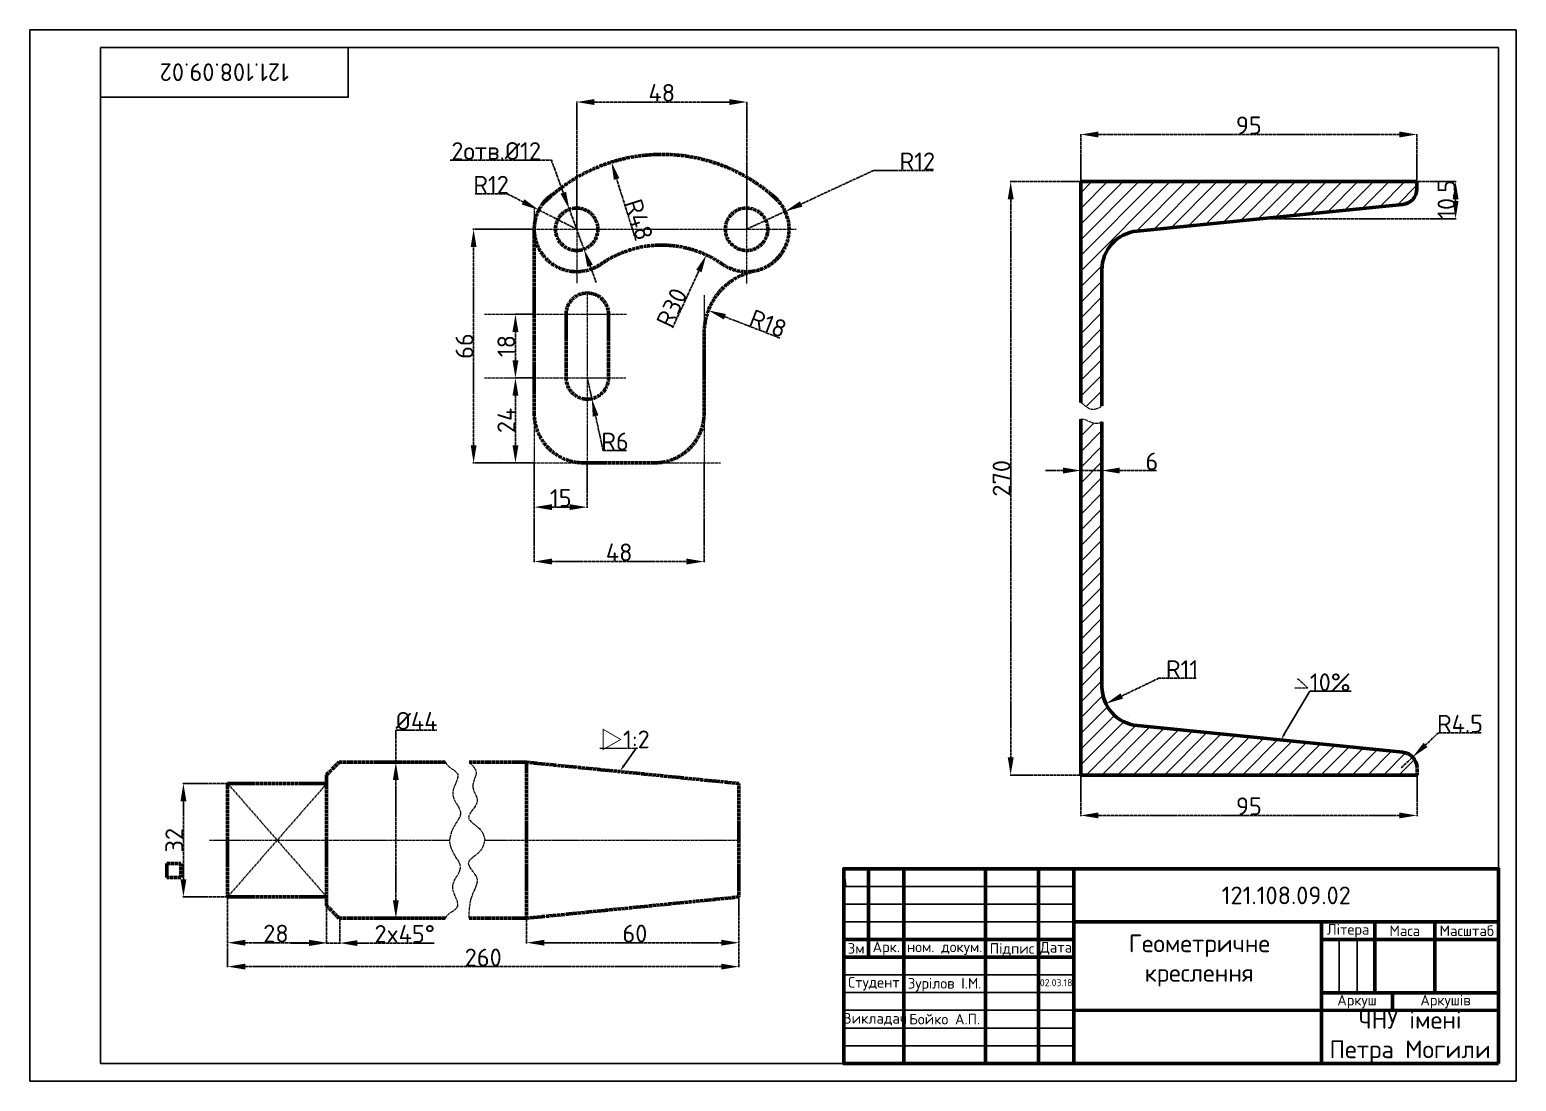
# Model space of a CAD drawing. Header units: inches. Extents: x 1 to 421, y 15 to 312.
import ezdxf
from ezdxf import colors
from ezdxf.entities.mleader import LeaderData, LeaderLine
from ezdxf.math import Vec2, Vec3

# ---------------------------------------------------------------- set-up
doc = ezdxf.new("R2010")
doc.units = ezdxf.units.IN
doc.header["$MEASUREMENT"] = 0
doc.linetypes.add('CENTER2', pattern=[1.125, 0.75, -0.125, 0.125, -0.125])
for name, color, linetype, lineweight in [('Контур', 7, 'Continuous', 50), ('Осі', 7, 'CENTER2', 15), ('Розмір', 7, 'Continuous', 15)]:
    doc.layers.add(name, color=color, linetype=linetype, lineweight=lineweight)
doc.styles.get("Standard").update_dxf_attribs({"font": 'isocpeur.ttf', "height": 5})
doc.dimstyles.get("Standard").update_dxf_attribs({"dimtxt": 5, "dimasz": 5, "dimexe": 0.18, "dimexo": 0.0625, "dimgap": 0.09, "dimtad": 1, "dimtoh": 1, "dimdec": 1, "dimzin": 0, "dimdsep": 46, "dimtxsty": 'Standard', "dimcen": 0.09, "dimadec": 0, "dimazin": 0, "dimtfac": 1, "dimtdec": 1, "dimtmove": 0, "dimatfit": 3, "dimfxl": 1, "dimtolj": 1, "dimtzin": 0, "dimarcsym": 0})

# ---------------------------------------------------------------- blocks, each defined once
blk = doc.blocks.new('*D1')
at = {"layer": 'Defpoints', "color": 0, "linetype": 'CENTER2', "transparency": 16777216}
for p in [(214.65, 261), (203.76, 255.97)]:
    blk.add_point(p, dxfattribs=at)
at = {"layer": 'Розмір', "color": 0, "linetype": 'CENTER2', "lineweight": -2, "transparency": 16777216}
for p, q in [((239.67, 272.57), (219.19, 263.1)), ((256.51, 272.57), (239.67, 272.57)), ((203.76, 255.97), (214.65, 261))]:
    blk.add_line(p, q, dxfattribs=at)
at = {"layer": 'Розмір', "color": 0, "linetype": 'CENTER2', "transparency": 16777216}
blk.add_solid([(218.84, 263.86), (219.54, 262.35), (214.65, 261)], dxfattribs=at)
at = {"layer": 'Розмір', "color": 0, "linetype": 'CENTER2', "transparency": 16777216, "insert": (252.01, 275.16), "char_height": 5, "attachment_point": 5}
blk.add_mtext('\\A1;R12', dxfattribs=at)
blk = doc.blocks.new('*D2')
at = {"layer": 'Defpoints', "color": 0, "linetype": 'CENTER2', "transparency": 16777216}
for p in [(192.39, 248.71), (179.76, 221.5)]:
    blk.add_point(p, dxfattribs=at)
at = {"layer": 'Розмір', "color": 0, "linetype": 'CENTER2', "lineweight": -2, "transparency": 16777216}
blk.add_line((182.84, 228.14), (190.28, 244.18), dxfattribs=at)
at = {"layer": 'Розмір', "color": 0, "linetype": 'CENTER2', "transparency": 16777216}
blk.add_solid([(189.53, 244.53), (191.04, 243.83), (192.39, 248.71)], dxfattribs=at)
at = {"layer": 'Розмір', "color": 0, "linetype": 'CENTER2', "transparency": 16777216, "insert": (182.63, 233.85), "char_height": 5, "attachment_point": 5, "rotation": 65.0965}
blk.add_mtext('\\A1;R30', dxfattribs=at)
blk = doc.blocks.new('*D3')
at = {"layer": 'Defpoints', "color": 0, "linetype": 'CENTER2', "transparency": 16777216}
for p in [(192.96, 233.06), (209.76, 226.58)]:
    blk.add_point(p, dxfattribs=at)
at = {"layer": 'Розмір', "color": 0, "linetype": 'CENTER2', "lineweight": -2, "transparency": 16777216}
blk.add_line((213.19, 225.25), (197.63, 231.26), dxfattribs=at)
at = {"layer": 'Розмір', "color": 0, "linetype": 'CENTER2', "transparency": 16777216}
blk.add_solid([(197.93, 232.03), (197.33, 230.48), (192.96, 233.06)], dxfattribs=at)
at = {"layer": 'Розмір', "color": 0, "linetype": 'CENTER2', "transparency": 16777216, "insert": (209.84, 229.32), "char_height": 5, "attachment_point": 5, "rotation": 338.8897}
blk.add_mtext('\\A1;R18', dxfattribs=at)
blk = doc.blocks.new('*D4')
at = {"layer": 'Defpoints', "color": 0, "linetype": 'CENTER2', "transparency": 16777216}
for p in [(158.76, 213.97), (160.04, 208.11)]:
    blk.add_point(p, dxfattribs=at)
at = {"layer": 'Розмір', "color": 0, "linetype": 'CENTER2', "lineweight": -2, "transparency": 16777216}
for p, q in [((158.76, 213.97), (160.04, 208.11)), ((163.24, 193.45), (161.1, 203.22)), ((169.83, 193.45), (163.24, 193.45))]:
    blk.add_line(p, q, dxfattribs=at)
at = {"layer": 'Розмір', "color": 0, "linetype": 'CENTER2', "transparency": 16777216}
blk.add_solid([(161.92, 203.4), (160.29, 203.04), (160.04, 208.11)], dxfattribs=at)
at = {"layer": 'Розмір', "color": 0, "linetype": 'CENTER2', "transparency": 16777216, "insert": (166.58, 196.04), "char_height": 5, "attachment_point": 5}
blk.add_mtext('\\A1;R6', dxfattribs=at)
blk = doc.blocks.new('*D5')
at = {"layer": 'Defpoints', "color": 0, "linetype": 'CENTER2', "transparency": 16777216}
for p in [(145.07, 261.42), (155.76, 255.97)]:
    blk.add_point(p, dxfattribs=at)
at = {"layer": 'Розмір', "color": 0, "linetype": 'CENTER2', "lineweight": -2, "transparency": 16777216}
for p, q in [((127.07, 265.97), (136.16, 265.97)), ((136.16, 265.97), (140.61, 263.7)), ((155.76, 255.97), (145.07, 261.42))]:
    blk.add_line(p, q, dxfattribs=at)
at = {"layer": 'Розмір', "color": 0, "linetype": 'CENTER2', "transparency": 16777216}
blk.add_solid([(140.99, 264.44), (140.23, 262.96), (145.07, 261.42)], dxfattribs=at)
at = {"layer": 'Розмір', "color": 0, "linetype": 'CENTER2', "transparency": 16777216, "insert": (131.57, 268.56), "char_height": 5, "attachment_point": 5}
blk.add_mtext('\\A1;R12', dxfattribs=at)
blk = doc.blocks.new('*D6')
at = {"layer": 'Defpoints', "color": 0, "linetype": 'CENTER2', "transparency": 16777216}
for p in [(153.69, 261.6), (157.82, 250.34)]:
    blk.add_point(p, dxfattribs=at)
at = {"layer": 'Розмір', "color": 0, "linetype": 'CENTER2', "lineweight": -2, "transparency": 16777216}
for p, q in [((120.02, 275.48), (148.61, 275.48)), ((148.61, 275.48), (151.97, 266.3)), ((157.82, 250.34), (153.69, 261.6)), ((159.54, 245.64), (161.26, 240.95))]:
    blk.add_line(p, q, dxfattribs=at)
at = {"layer": 'Розмір', "color": 0, "linetype": 'CENTER2', "transparency": 16777216}
for points in [[(152.75, 266.58), (151.19, 266.01), (153.69, 261.6)], [(160.32, 245.93), (158.76, 245.35), (157.82, 250.34)]]:
    blk.add_solid(points, dxfattribs=at)
at = {"layer": 'Розмір', "color": 0, "linetype": 'CENTER2', "transparency": 16777216, "insert": (133.02, 278.07), "char_height": 5, "attachment_point": 5}
blk.add_mtext('\\A1;2отв.%%C12', dxfattribs=at)
blk = doc.blocks.new('*D7')
at = {"layer": 'Defpoints', "color": 0, "linetype": 'CENTER2', "transparency": 16777216}
for p in [(165.56, 274.92), (179.87, 229.44)]:
    blk.add_point(p, dxfattribs=at)
at = {"layer": 'Розмір', "color": 0, "linetype": 'CENTER2', "lineweight": -2, "transparency": 16777216}
blk.add_line((172.51, 252.81), (167.06, 270.15), dxfattribs=at)
at = {"layer": 'Розмір', "color": 0, "linetype": 'CENTER2', "transparency": 16777216}
blk.add_solid([(167.85, 270.4), (166.26, 269.9), (165.56, 274.92)], dxfattribs=at)
at = {"layer": 'Розмір', "color": 0, "linetype": 'CENTER2', "transparency": 16777216, "insert": (173.38, 258.68), "char_height": 5, "attachment_point": 5, "rotation": 287.4722}
blk.add_mtext('\\A1;R48', dxfattribs=at)
blk = doc.blocks.new('*D8')
at = {"layer": 'Defpoints', "color": 0, "linetype": 'CENTER2', "transparency": 16777216}
for p in [(203.85, 291.9), (155.76, 255.88), (203.85, 255.97)]:
    blk.add_point(p, dxfattribs=at)
at = {"layer": 'Розмір', "color": 0, "linetype": 'CENTER2', "lineweight": -2, "transparency": 16777216}
for p, q in [((155.76, 255.94), (155.76, 292.08)), ((160.76, 291.9), (198.85, 291.9)), ((203.85, 256.03), (203.85, 292.08))]:
    blk.add_line(p, q, dxfattribs=at)
at = {"layer": 'Розмір', "color": 0, "linetype": 'CENTER2', "transparency": 16777216}
for points in [[(160.76, 292.73), (160.76, 291.06), (155.76, 291.9)], [(198.85, 292.73), (198.85, 291.06), (203.85, 291.9)]]:
    blk.add_solid(points, dxfattribs=at)
at = {"layer": 'Розмір', "color": 0, "linetype": 'CENTER2', "transparency": 16777216, "insert": (179.8, 294.49), "char_height": 5, "attachment_point": 5}
blk.add_mtext('\\A1;48', dxfattribs=at)
blk = doc.blocks.new('*D9')
at = {"layer": 'Defpoints', "color": 0, "linetype": 'CENTER2', "transparency": 16777216}
for p in [(143.76, 189.97), (191.76, 189.97), (191.76, 162.11)]:
    blk.add_point(p, dxfattribs=at)
at = {"layer": 'Розмір', "color": 0, "linetype": 'CENTER2', "lineweight": -2, "transparency": 16777216}
for p, q in [((143.76, 189.91), (143.76, 161.93)), ((191.76, 189.91), (191.76, 161.93)), ((148.76, 162.11), (186.76, 162.11))]:
    blk.add_line(p, q, dxfattribs=at)
at = {"layer": 'Розмір', "color": 0, "linetype": 'CENTER2', "transparency": 16777216}
for points in [[(148.76, 162.95), (148.76, 161.28), (143.76, 162.11)], [(186.76, 162.95), (186.76, 161.28), (191.76, 162.11)]]:
    blk.add_solid(points, dxfattribs=at)
at = {"layer": 'Розмір', "color": 0, "linetype": 'CENTER2', "transparency": 16777216, "insert": (167.76, 164.7), "char_height": 5, "attachment_point": 5}
blk.add_mtext('\\A1;48', dxfattribs=at)
blk = doc.blocks.new('*D10')
at = {"layer": 'Defpoints', "color": 0, "linetype": 'CENTER2', "transparency": 16777216}
for p in [(143.76, 189.97), (158.76, 189.97), (158.76, 177.48)]:
    blk.add_point(p, dxfattribs=at)
at = {"layer": 'Розмір', "color": 0, "linetype": 'CENTER2', "lineweight": -2, "transparency": 16777216}
for p, q in [((143.76, 189.91), (143.76, 177.3)), ((158.76, 189.91), (158.76, 177.3)), ((148.76, 177.48), (153.76, 177.48))]:
    blk.add_line(p, q, dxfattribs=at)
at = {"layer": 'Розмір', "color": 0, "linetype": 'CENTER2', "transparency": 16777216}
for points in [[(148.76, 178.31), (148.76, 176.65), (143.76, 177.48)], [(153.76, 178.31), (153.76, 176.65), (158.76, 177.48)]]:
    blk.add_solid(points, dxfattribs=at)
at = {"layer": 'Розмір', "color": 0, "linetype": 'CENTER2', "transparency": 16777216, "insert": (151.26, 180.07), "char_height": 5, "attachment_point": 5}
blk.add_mtext('\\A1;15', dxfattribs=at)
blk = doc.blocks.new('*D11')
at = {"layer": 'Defpoints', "color": 0, "linetype": 'CENTER2', "transparency": 16777216}
for p in [(138.46, 213.97), (143.76, 213.97), (143.76, 189.97)]:
    blk.add_point(p, dxfattribs=at)
at = {"layer": 'Розмір', "color": 0, "linetype": 'CENTER2', "lineweight": -2, "transparency": 16777216}
for p, q in [((143.69, 213.97), (138.28, 213.97)), ((138.46, 194.97), (138.46, 208.97)), ((143.69, 189.97), (138.28, 189.97))]:
    blk.add_line(p, q, dxfattribs=at)
at = {"layer": 'Розмір', "color": 0, "linetype": 'CENTER2', "transparency": 16777216}
for points in [[(137.62, 208.97), (139.29, 208.97), (138.46, 213.97)], [(137.62, 194.97), (139.29, 194.97), (138.46, 189.97)]]:
    blk.add_solid(points, dxfattribs=at)
at = {"layer": 'Розмір', "color": 0, "linetype": 'CENTER2', "transparency": 16777216, "insert": (135.87, 201.97), "char_height": 5, "attachment_point": 5, "rotation": 90}
blk.add_mtext('\\A1;24', dxfattribs=at)
blk = doc.blocks.new('*D12')
at = {"layer": 'Defpoints', "color": 0, "linetype": 'CENTER2', "transparency": 16777216}
for p in [(138.46, 231.97), (143.76, 231.97), (143.76, 213.97)]:
    blk.add_point(p, dxfattribs=at)
at = {"layer": 'Розмір', "color": 0, "linetype": 'CENTER2', "lineweight": -2, "transparency": 16777216}
for p, q in [((143.69, 231.97), (138.28, 231.97)), ((138.46, 218.97), (138.46, 226.97)), ((143.69, 213.97), (138.28, 213.97))]:
    blk.add_line(p, q, dxfattribs=at)
at = {"layer": 'Розмір', "color": 0, "linetype": 'CENTER2', "transparency": 16777216}
for points in [[(137.62, 226.97), (139.29, 226.97), (138.46, 231.97)], [(137.62, 218.97), (139.29, 218.97), (138.46, 213.97)]]:
    blk.add_solid(points, dxfattribs=at)
at = {"layer": 'Розмір', "color": 0, "linetype": 'CENTER2', "transparency": 16777216, "insert": (135.87, 222.97), "char_height": 5, "attachment_point": 5, "rotation": 90}
blk.add_mtext('\\A1;18', dxfattribs=at)
blk = doc.blocks.new('*D13')
at = {"layer": 'Defpoints', "color": 0, "linetype": 'CENTER2', "transparency": 16777216}
for p in [(126.64, 255.97), (143.76, 255.97), (143.76, 189.97)]:
    blk.add_point(p, dxfattribs=at)
at = {"layer": 'Розмір', "color": 0, "linetype": 'CENTER2', "lineweight": -2, "transparency": 16777216}
for p, q in [((143.69, 255.97), (126.46, 255.97)), ((126.64, 194.97), (126.64, 250.97)), ((143.69, 189.97), (126.46, 189.97))]:
    blk.add_line(p, q, dxfattribs=at)
at = {"layer": 'Розмір', "color": 0, "linetype": 'CENTER2', "transparency": 16777216}
for points in [[(125.81, 250.97), (127.47, 250.97), (126.64, 255.97)], [(125.81, 194.97), (127.47, 194.97), (126.64, 189.97)]]:
    blk.add_solid(points, dxfattribs=at)
at = {"layer": 'Розмір', "color": 0, "linetype": 'CENTER2', "transparency": 16777216, "insert": (124.05, 222.97), "char_height": 5, "attachment_point": 5, "rotation": 90}
blk.add_mtext('\\A1;66', dxfattribs=at)
blk = doc.blocks.new('*D14')
at = {"layer": 'Defpoints', "color": 0, "linetype": 'CENTER2', "transparency": 16777216}
for p in [(298.18, 101.82), (393.18, 101.82), (393.18, 90.4)]:
    blk.add_point(p, dxfattribs=at)
at = {"layer": 'Розмір', "color": 0, "linetype": 'CENTER2', "lineweight": -2, "transparency": 16777216}
for p, q in [((298.18, 101.76), (298.18, 90.22)), ((393.18, 101.76), (393.18, 90.22)), ((303.18, 90.4), (388.18, 90.4))]:
    blk.add_line(p, q, dxfattribs=at)
at = {"layer": 'Розмір', "color": 0, "linetype": 'CENTER2', "transparency": 16777216}
for points in [[(303.18, 91.23), (303.18, 89.57), (298.18, 90.4)], [(388.18, 91.23), (388.18, 89.57), (393.18, 90.4)]]:
    blk.add_solid(points, dxfattribs=at)
at = {"layer": 'Розмір', "color": 0, "linetype": 'CENTER2', "transparency": 16777216, "insert": (345.68, 92.99), "char_height": 5, "attachment_point": 5}
blk.add_mtext('\\A1;95', dxfattribs=at)
blk = doc.blocks.new('*D15')
at = {"layer": 'Defpoints', "color": 0, "linetype": 'CENTER2', "transparency": 16777216}
for p in [(393.16, 282.73), (298.16, 269.41), (393.16, 269.41)]:
    blk.add_point(p, dxfattribs=at)
at = {"layer": 'Розмір', "color": 0, "linetype": 'CENTER2', "lineweight": -2, "transparency": 16777216}
for p, q in [((298.16, 269.47), (298.16, 282.91)), ((303.16, 282.73), (388.16, 282.73)), ((393.16, 269.47), (393.16, 282.91))]:
    blk.add_line(p, q, dxfattribs=at)
at = {"layer": 'Розмір', "color": 0, "linetype": 'CENTER2', "transparency": 16777216}
for points in [[(303.16, 283.57), (303.16, 281.9), (298.16, 282.73)], [(388.16, 283.57), (388.16, 281.9), (393.16, 282.73)]]:
    blk.add_solid(points, dxfattribs=at)
at = {"layer": 'Розмір', "color": 0, "linetype": 'CENTER2', "transparency": 16777216, "insert": (345.66, 285.32), "char_height": 5, "attachment_point": 5}
blk.add_mtext('\\A1;95', dxfattribs=at)
blk = doc.blocks.new('*D16')
at = {"layer": 'Defpoints', "color": 0, "linetype": 'CENTER2', "transparency": 16777216}
for p in [(315.18, 126.73), (305.27, 121.96)]:
    blk.add_point(p, dxfattribs=at)
at = {"layer": 'Розмір', "color": 0, "linetype": 'CENTER2', "lineweight": -2, "transparency": 16777216}
for p, q in [((320.22, 129.15), (309.77, 124.13)), ((330.81, 129.15), (320.22, 129.15))]:
    blk.add_line(p, q, dxfattribs=at)
at = {"layer": 'Розмір', "color": 0, "linetype": 'CENTER2', "transparency": 16777216}
blk.add_solid([(309.41, 124.88), (310.13, 123.38), (305.27, 121.96)], dxfattribs=at)
at = {"layer": 'Розмір', "color": 0, "linetype": 'CENTER2', "transparency": 16777216, "insert": (326.81, 131.74), "char_height": 5, "width": 19.2469, "attachment_point": 5}
blk.add_mtext('\\A1;R11 ', dxfattribs=at)
blk = doc.blocks.new('*D17')
at = {"layer": 'Defpoints', "color": 0, "linetype": 'CENTER2', "transparency": 16777216}
for p in [(391.96, 106.89), (388.68, 103.8)]:
    blk.add_point(p, dxfattribs=at)
at = {"layer": 'Розмір', "color": 0, "linetype": 'CENTER2', "lineweight": -2, "transparency": 16777216}
for p, q in [((399.24, 113.74), (395.6, 110.31)), ((411.33, 113.74), (399.24, 113.74)), ((388.68, 103.8), (391.96, 106.89))]:
    blk.add_line(p, q, dxfattribs=at)
at = {"layer": 'Розмір', "color": 0, "linetype": 'CENTER2', "transparency": 16777216}
blk.add_solid([(395.03, 110.92), (396.17, 109.71), (391.96, 106.89)], dxfattribs=at)
at = {"layer": 'Розмір', "color": 0, "linetype": 'CENTER2', "transparency": 16777216, "insert": (405.33, 116.33), "char_height": 5, "attachment_point": 5}
blk.add_mtext('\\A1;R4.5', dxfattribs=at)
blk = doc.blocks.new('*D18')
at = {"layer": 'Defpoints', "color": 0, "linetype": 'CENTER2', "transparency": 16777216}
for p in [(348.66, 269.41), (404.08, 269.41), (348.66, 258.91)]:
    blk.add_point(p, dxfattribs=at)
at = {"layer": 'Розмір', "color": 0, "linetype": 'CENTER2', "lineweight": -2, "transparency": 16777216}
for p, q in [((348.73, 269.41), (404.26, 269.41)), ((404.08, 263.91), (404.08, 264.41)), ((348.73, 258.91), (404.26, 258.91))]:
    blk.add_line(p, q, dxfattribs=at)
at = {"layer": 'Розмір', "color": 0, "linetype": 'CENTER2', "transparency": 16777216}
for points in [[(403.25, 264.41), (404.92, 264.41), (404.08, 269.41)], [(403.25, 263.91), (404.92, 263.91), (404.08, 258.91)]]:
    blk.add_solid(points, dxfattribs=at)
at = {"layer": 'Розмір', "color": 0, "linetype": 'CENTER2', "transparency": 16777216, "insert": (401.49, 264.41), "char_height": 5, "attachment_point": 5, "rotation": 90}
blk.add_mtext('\\A1;10.5', dxfattribs=at)
blk = doc.blocks.new('*D19')
at = {"layer": 'Defpoints', "color": 0, "linetype": 'CENTER2', "transparency": 16777216}
for p in [(298.16, 269.41), (278.38, 101.82), (298.18, 101.82)]:
    blk.add_point(p, dxfattribs=at)
at = {"layer": 'Розмір', "color": 0, "linetype": 'CENTER2', "lineweight": -2, "transparency": 16777216}
for p, q in [((298.1, 269.41), (278.2, 269.41)), ((278.38, 264.41), (278.38, 106.82)), ((298.12, 101.82), (278.2, 101.82))]:
    blk.add_line(p, q, dxfattribs=at)
at = {"layer": 'Розмір', "color": 0, "linetype": 'CENTER2', "transparency": 16777216}
for points in [[(277.55, 264.41), (279.22, 264.41), (278.38, 269.41)], [(277.55, 106.82), (279.22, 106.82), (278.38, 101.82)]]:
    blk.add_solid(points, dxfattribs=at)
at = {"layer": 'Розмір', "color": 0, "linetype": 'CENTER2', "transparency": 16777216, "insert": (275.79, 185.62), "char_height": 5, "attachment_point": 5, "rotation": 90}
blk.add_mtext('\\A1;270', dxfattribs=at)
blk = doc.blocks.new('*D20')
at = {"layer": 'Defpoints', "color": 0, "linetype": 'CENTER2', "transparency": 16777216}
for p in [(298.18, 201.13), (304.18, 201.13), (304.18, 187.82)]:
    blk.add_point(p, dxfattribs=at)
at = {"layer": 'Розмір', "color": 0, "linetype": 'CENTER2', "lineweight": -2, "transparency": 16777216}
for p, q in [((298.18, 201.07), (298.18, 187.64)), ((304.18, 201.07), (304.18, 187.64)), ((293.18, 187.82), (288.18, 187.82)), ((298.18, 187.82), (304.18, 187.82)), ((309.18, 187.82), (319.61, 187.82))]:
    blk.add_line(p, q, dxfattribs=at)
at = {"layer": 'Розмір', "color": 0, "linetype": 'CENTER2', "transparency": 16777216}
for points in [[(293.18, 188.65), (293.18, 186.98), (298.18, 187.82)], [(309.18, 188.65), (309.18, 186.98), (304.18, 187.82)]]:
    blk.add_solid(points, dxfattribs=at)
at = {"layer": 'Розмір', "color": 0, "linetype": 'CENTER2', "transparency": 16777216, "insert": (318.27, 190.41), "char_height": 5, "width": 16.9465, "attachment_point": 5}
blk.add_mtext('\\A1;6', dxfattribs=at)
blk = doc.blocks.new('*D21')
at = {"layer": 'Defpoints', "color": 0, "linetype": 'CENTER2', "transparency": 16777216}
for p in [(44.65, 99.4), (57.12, 99.4), (57.12, 67.4)]:
    blk.add_point(p, dxfattribs=at)
at = {"layer": 'Осі', "color": 0, "linetype": 'CENTER2', "lineweight": -2, "transparency": 16777216}
for p, q in [((57.06, 99.4), (44.47, 99.4)), ((44.65, 72.4), (44.65, 94.4)), ((57.06, 67.4), (44.47, 67.4))]:
    blk.add_line(p, q, dxfattribs=at)
at = {"layer": 'Осі', "color": 0, "linetype": 'CENTER2', "transparency": 16777216}
for points in [[(43.82, 94.4), (45.49, 94.4), (44.65, 99.4)], [(43.82, 72.4), (45.49, 72.4), (44.65, 67.4)]]:
    blk.add_solid(points, dxfattribs=at)
at = {"layer": 'Осі', "color": 0, "linetype": 'CENTER2', "transparency": 16777216, "insert": (42.06, 83.4), "char_height": 5, "attachment_point": 5, "rotation": 90}
blk.add_mtext('\\A1;32', dxfattribs=at)
blk = doc.blocks.new('*D22')
at = {"layer": 'Defpoints', "color": 0, "linetype": 'CENTER2', "transparency": 16777216}
for p in [(57.12, 67.4), (85.12, 67.4), (85.12, 54.45)]:
    blk.add_point(p, dxfattribs=at)
at = {"layer": 'Осі', "color": 0, "linetype": 'CENTER2', "lineweight": -2, "transparency": 16777216}
for p, q in [((57.12, 67.33), (57.12, 54.27)), ((85.12, 67.33), (85.12, 54.27)), ((62.12, 54.45), (80.12, 54.45))]:
    blk.add_line(p, q, dxfattribs=at)
at = {"layer": 'Осі', "color": 0, "linetype": 'CENTER2', "transparency": 16777216}
for points in [[(62.12, 55.28), (62.12, 53.62), (57.12, 54.45)], [(80.12, 55.28), (80.12, 53.62), (85.12, 54.45)]]:
    blk.add_solid(points, dxfattribs=at)
at = {"layer": 'Осі', "color": 0, "linetype": 'CENTER2', "transparency": 16777216, "insert": (70.79, 57.04), "char_height": 5, "attachment_point": 5}
blk.add_mtext('\\A1;28', dxfattribs=at)
blk = doc.blocks.new('*D23')
at = {"layer": 'Defpoints', "color": 0, "linetype": 'CENTER2', "transparency": 16777216}
for p in [(201.59, 67.37), (141.59, 61.37), (201.59, 54.45)]:
    blk.add_point(p, dxfattribs=at)
at = {"layer": 'Осі', "color": 0, "linetype": 'CENTER2', "lineweight": -2, "transparency": 16777216}
for p, q in [((201.59, 67.31), (201.59, 54.27)), ((141.59, 61.31), (141.59, 54.27)), ((146.59, 54.45), (196.59, 54.45))]:
    blk.add_line(p, q, dxfattribs=at)
at = {"layer": 'Осі', "color": 0, "linetype": 'CENTER2', "transparency": 16777216}
for points in [[(146.59, 55.28), (146.59, 53.62), (141.59, 54.45)], [(196.59, 55.28), (196.59, 53.62), (201.59, 54.45)]]:
    blk.add_solid(points, dxfattribs=at)
at = {"layer": 'Осі', "color": 0, "linetype": 'CENTER2', "transparency": 16777216, "insert": (172.2, 57.04), "char_height": 5, "attachment_point": 5}
blk.add_mtext('\\A1;60', dxfattribs=at)
blk = doc.blocks.new('*D24')
at = {"layer": 'Defpoints', "color": 0, "linetype": 'CENTER2', "transparency": 16777216}
for p in [(118.73, 105.4), (104.67, 61.4), (118.73, 61.4)]:
    blk.add_point(p, dxfattribs=at)
at = {"layer": 'Осі', "color": 0, "linetype": 'CENTER2', "lineweight": -2, "transparency": 16777216}
for p, q in [((104.67, 105.4), (104.67, 114.52)), ((104.67, 114.52), (116.26, 114.52)), ((118.67, 105.4), (104.49, 105.4)), ((104.67, 66.4), (104.67, 100.4)), ((118.67, 61.4), (104.49, 61.4))]:
    blk.add_line(p, q, dxfattribs=at)
at = {"layer": 'Осі', "color": 0, "linetype": 'CENTER2', "transparency": 16777216}
for points in [[(103.83, 100.4), (105.5, 100.4), (104.67, 105.4)], [(103.83, 66.4), (105.5, 66.4), (104.67, 61.4)]]:
    blk.add_solid(points, dxfattribs=at)
at = {"layer": 'Осі', "color": 0, "linetype": 'CENTER2', "transparency": 16777216, "insert": (110.51, 117.11), "char_height": 5, "attachment_point": 5}
blk.add_mtext('\\A1;%%C44', dxfattribs=at)
blk = doc.blocks.new('*D25')
at = {"layer": 'Defpoints', "color": 0, "linetype": 'CENTER2', "transparency": 16777216}
for p in [(57.12, 67.4), (201.59, 67.37), (201.59, 47.7)]:
    blk.add_point(p, dxfattribs=at)
at = {"layer": 'Осі', "color": 0, "linetype": 'CENTER2', "lineweight": -2, "transparency": 16777216}
for p, q in [((57.12, 67.33), (57.12, 47.52)), ((201.59, 67.31), (201.59, 47.52)), ((62.12, 47.7), (196.59, 47.7))]:
    blk.add_line(p, q, dxfattribs=at)
at = {"layer": 'Осі', "color": 0, "linetype": 'CENTER2', "transparency": 16777216}
for points in [[(62.12, 48.53), (62.12, 46.87), (57.12, 47.7)], [(196.59, 48.53), (196.59, 46.87), (201.59, 47.7)]]:
    blk.add_solid(points, dxfattribs=at)
at = {"layer": 'Осі', "color": 0, "linetype": 'CENTER2', "transparency": 16777216, "insert": (129.36, 50.29), "char_height": 5, "attachment_point": 5}
blk.add_mtext('\\A1;260', dxfattribs=at)
blk = doc.blocks.new('*D26')
at = {"layer": 'Defpoints', "color": 0, "linetype": 'CENTER2', "transparency": 16777216}
for p in [(85.12, 67.4), (88.83, 61.4), (88.83, 54.35)]:
    blk.add_point(p, dxfattribs=at)
at = {"layer": 'Осі', "color": 0, "linetype": 'CENTER2', "lineweight": -2, "transparency": 16777216}
for p, q in [((85.12, 67.33), (85.12, 54.17)), ((88.83, 61.33), (88.83, 54.17)), ((80.12, 54.35), (75.12, 54.35)), ((85.12, 54.35), (88.83, 54.35)), ((93.83, 54.35), (115.51, 54.35))]:
    blk.add_line(p, q, dxfattribs=at)
at = {"layer": 'Осі', "color": 0, "linetype": 'CENTER2', "transparency": 16777216}
for points in [[(80.12, 55.18), (80.12, 53.52), (85.12, 54.35)], [(93.83, 55.18), (93.83, 53.52), (88.83, 54.35)]]:
    blk.add_solid(points, dxfattribs=at)
at = {"layer": 'Осі', "color": 0, "linetype": 'CENTER2', "transparency": 16777216, "insert": (107.17, 56.94), "char_height": 5, "attachment_point": 5}
blk.add_mtext('\\A1;2x45%%D', dxfattribs=at)

msp = doc.modelspace()

# ---------------------------------------------------------------- hatches: boundary and pattern name
at = {"layer": 'Розмір', "linetype": 'CENTER2'}
h = msp.add_hatch(dxfattribs=at)
h.set_pattern_fill('ANSI31', color=256, scale=25)
h.set_pattern_definition([(45, (672.5855, -9.0127), (-2.209709, 2.209709), [])])
edge = h.paths.add_edge_path()
edge.add_line((298.16, 269.41), (298.18, 207.06))
edge.add_spline(control_points=[(298.18, 207.06), (298.99, 206.48), (301, 204.51), (303.03, 205.3), (304.18, 206.08)], knot_values=[5.507039, 5.507039, 5.507039, 5.507039, 8.362014, 12.121358, 12.121358, 12.121358, 12.121358], degree=3, periodic=0)
edge.add_line((304.18, 206.08), (304.16, 244.49))
edge.add_arc((315.16, 244.5), 11, 95.7106, 180.0451, ccw=False)
edge.add_line((314.07, 255.45), (389.11, 262.95))
edge.add_arc((388.66, 267.43), 4.5, 275.7106, 360)
edge.add_line((393.16, 267.43), (393.16, 269.41))
edge.add_line((393.16, 269.41), (298.16, 269.41))
h = msp.add_hatch(dxfattribs=at)
h.set_pattern_fill('ANSI31', color=256, scale=25)
h.set_pattern_definition([(45, (685.759, -2.6775), (-2.209709, 2.209709), [])])
h.paths.add_polyline_path([(299.23, 244.77), (299.29, 244.79), (299.27, 244.78), (299.25, 244.77), (299.22, 244.76), (299.2, 244.75), (299.17, 244.74)])
h.paths.add_polyline_path([(299.37, 244.83), (299.43, 244.86), (299.41, 244.85), (299.39, 244.84), (299.36, 244.83), (299.34, 244.82), (299.32, 244.81)])
h.paths.add_polyline_path([(299.09, 244.71), (299.15, 244.73), (299.13, 244.72), (299.1, 244.71), (299.08, 244.7), (299.06, 244.69), (299.03, 244.68)])
h.paths.add_polyline_path([(299.51, 244.9), (299.58, 244.94), (299.55, 244.93), (299.53, 244.91), (299.5, 244.9), (299.48, 244.89), (299.46, 244.88)])
h.paths.add_polyline_path([(298.95, 244.65), (299.01, 244.68), (298.99, 244.67), (298.96, 244.66), (298.94, 244.65), (298.91, 244.64), (298.89, 244.64)])
h.paths.add_polyline_path([(299.66, 244.98), (299.72, 245.02), (299.69, 245), (299.67, 244.99), (299.65, 244.98), (299.62, 244.96), (299.6, 244.95)])
h.paths.add_polyline_path([(298.81, 244.61), (298.87, 244.63), (298.84, 244.62), (298.82, 244.61), (298.8, 244.61), (298.77, 244.6), (298.75, 244.6)])
h.paths.add_polyline_path([(299.8, 245.06), (299.86, 245.1), (299.83, 245.09), (299.81, 245.07), (299.79, 245.06), (299.76, 245.05), (299.74, 245.03)])
h.paths.add_polyline_path([(298.67, 244.58), (298.73, 244.59), (298.7, 244.58), (298.68, 244.58), (298.65, 244.57), (298.63, 244.57), (298.61, 244.57)])
h.paths.add_polyline_path([(299.94, 245.15), (300, 245.19), (299.98, 245.17), (299.95, 245.16), (299.93, 245.15), (299.9, 245.13), (299.88, 245.12)])
h.paths.add_polyline_path([(298.52, 244.55), (298.58, 244.56), (298.56, 244.56), (298.54, 244.55), (298.51, 244.55), (298.49, 244.55), (298.47, 244.55)])
h.paths.add_polyline_path([(300.07, 245.24), (300.14, 245.28), (300.12, 245.26), (300.09, 245.25), (300.07, 245.23), (300.05, 245.22), (300.02, 245.2)])
h.paths.add_polyline_path([(298.38, 244.54), (298.44, 244.54), (298.42, 244.54), (298.39, 244.54), (298.37, 244.54), (298.35, 244.54), (298.32, 244.54)])
h.paths.add_polyline_path([(300.22, 245.33), (300.33, 245.4), (300.3, 245.38), (300.28, 245.37), (300.26, 245.35), (300.23, 245.34), (300.21, 245.32), (300.19, 245.31), (300.16, 245.29)])
h.paths.add_polyline_path([(298.18, 244.54), (298.3, 244.54), (298.28, 244.54), (298.25, 244.54), (298.23, 244.54), (298.2, 244.54), (298.18, 244.54)])
h.paths.add_polyline_path([(300.35, 245.41), (300.42, 245.46), (300.4, 245.44), (300.37, 245.43)])
edge = h.paths.add_edge_path()
edge.add_line((304.18, 201.13), (298.18, 201.13))
edge.add_line((298.18, 201.13), (298.18, 101.82))
edge.add_line((298.18, 101.82), (393.18, 101.82))
edge.add_line((393.18, 101.82), (393.18, 103.8))
edge.add_arc((388.68, 103.8), 4.5, 0, 84.2894)
edge.add_line((389.13, 108.28), (314.09, 115.78))
edge.add_arc((315.18, 126.73), 11, 180, 264.2894, ccw=False)
edge.add_line((304.18, 126.73), (304.18, 201.13))

# ---------------------------------------------------------------- linework, layer by layer
for p, q in [((421.23, 312.32), (1.23, 312.32)), ((1.23, 312.32), (1.23, 312.32)), ((1.23, 312.32), (1.23, 15.32)), ((421.23, 15.32), (421.23, 312.32)), ((416.23, 307.32), (21.23, 307.32)), ((21.23, 307.32), (21.23, 20.32)), ((416.23, 20.32), (416.23, 307.32)), ((231.23, 75.32), (231.23, 75.32)), ((231.23, 75.32), (231.23, 75.32)), ((231.23, 75.32), (238.23, 75.32)), ((231.23, 75.32), (231.23, 70.32)), ((231.23, 75.32), (231.23, 75.32)), ((231.23, 75.32), (231.23, 70.32)), ((231.23, 75.32), (231.82, 70.36)), ((271.23, 75.32), (286.23, 75.32)), ((286.23, 75.32), (286.23, 75.32)), ((286.23, 75.32), (296.23, 75.32)), ((296.23, 75.32), (296.23, 75.32)), ((416.23, 75.32), (416.23, 20.32)), ((416.23, 75.32), (416.23, 60.32)), ((416.23, 60.32), (416.23, 75.32)), ((416.23, 75.32), (416.23, 60.32)), ((231.23, 70.32), (296.23, 70.35)), ((231.23, 70.32), (231.23, 70.32)), ((231.23, 70.32), (231.23, 70.32)), ((231.82, 70.36), (231.82, 70.36)), ((231.82, 70.36), (286.23, 70.36)), ((231.23, 65.36), (296.23, 65.36)), ((231.23, 60.36), (296.23, 60.36)), ((416.23, 60.32), (398.23, 60.32)), ((416.23, 60.32), (416.23, 60.32)), ((371.23, 55.32), (371.23, 40.32)), ((371.23, 55.32), (371.23, 49.21)), ((376.23, 55.32), (376.23, 40.32)), ((231.82, 50.36), (286.23, 50.36)), ((231.23, 45.36), (296.23, 45.36)), ((231.23, 40.36), (296.23, 40.36)), ((366.23, 40.32), (386.23, 40.32)), ((386.23, 40.32), (386.23, 40.32)), ((231.23, 35.36), (296.23, 35.36)), ((231.82, 35.36), (296.23, 35.36)), ((370.78, 35.32), (372.16, 35.32)), ((231.23, 30.36), (296.23, 30.36)), ((231.23, 25.36), (296.23, 25.36)), ((1.23, 15.32), (1.23, 20.32)), ((21.23, 20.32), (416.23, 20.32)), ((1.23, 15.32), (421.23, 15.32)), ((1.23, 15.32), (421.23, 15.32))]:
    msp.add_line(p, q)
at = {"lineweight": 50}
for p, q in [((238.23, 75.32), (238.23, 50.36)), ((248.23, 75.32), (248.23, 20.32)), ((271.23, 75.32), (271.23, 20.32)), ((286.23, 75.32), (286.23, 20.32)), ((296.23, 75.32), (296.23, 20.32)), ((416.23, 60.32), (296.23, 60.36)), ((366.23, 60.32), (366.23, 20.32)), ((381.23, 60.32), (381.23, 40.32)), ((398.23, 60.32), (398.23, 40.32)), ((231.23, 55.36), (296.23, 55.36)), ((416.23, 55.32), (366.23, 55.32)), ((231.23, 50.36), (296.23, 50.36)), ((416.23, 40.32), (366.23, 40.32)), ((386.23, 40.32), (386.23, 35.32)), ((416.23, 35.32), (296.23, 35.36))]:
    msp.add_line(p, q, dxfattribs=at)
for points in [[(21.23, 307.32), (21.23, 307.32), (21.23, 307.32), (21.23, 307.32)], [(21.23, 307.32), (21.23, 307.32), (21.23, 307.32), (21.23, 307.32)], [(21.23, 307.32), (21.23, 307.32), (21.23, 307.32), (21.23, 307.32)], [(21.23, 307.32), (21.23, 307.32), (21.23, 307.32), (21.23, 307.32)], [(21.23, 307.32), (91.23, 307.32), (91.23, 293.32), (21.23, 293.32)]]:
    msp.add_lwpolyline(points, close=True)
msp.add_lwpolyline([(416.23, 20.32), (231.23, 20.32), (231.23, 75.32), (416.23, 75.32)], close=True, dxfattribs=at)
at = {"layer": 'Контур', "linetype": 'Continuous'}
for p, q in [((298.16, 269.41), (298.16, 207.07)), ((298.16, 269.41), (393.16, 269.41)), ((393.16, 269.41), (393.16, 267.43)), ((389.11, 262.95), (314.07, 255.45)), ((304.16, 244.5), (304.18, 206.08)), ((298.18, 101.82), (298.18, 201.13)), ((304.18, 126.73), (304.18, 201.13)), ((389.13, 108.28), (314.09, 115.78)), ((298.18, 101.82), (393.18, 101.82))]:
    msp.add_line(p, q, dxfattribs=at)
at = {"layer": 'Контур', "linetype": 'CENTER2'}
for p, q in [((298.16, 269.41), (298.18, 207.06)), ((393.16, 269.41), (348.66, 269.41)), ((143.76, 203.97), (143.76, 255.97)), ((152.76, 231.97), (152.76, 213.97)), ((164.76, 231.97), (164.76, 213.97)), ((191.76, 226.58), (191.76, 203.97)), ((298.16, 202.36), (298.16, 201.11)), ((298.18, 202.37), (298.18, 201.13)), ((304.18, 201.6), (304.18, 201.13)), ((298.18, 101.82), (298.18, 201.13)), ((177.76, 189.97), (157.76, 189.97)), ((85.12, 101.9), (88.62, 105.4)), ((88.62, 105.4), (118.73, 105.4)), ((125.36, 105.42), (141.59, 105.42)), ((141.59, 83.42), (141.59, 105.42)), ((201.59, 99.42), (141.59, 105.42)), ((85.12, 83.4), (85.12, 101.9)), ((393.18, 101.82), (348.68, 101.82)), ((393.18, 101.82), (393.18, 103.8)), ((57.12, 83.4), (57.12, 99.4)), ((57.12, 99.4), (85.12, 99.4)), ((201.59, 83.42), (201.59, 99.42)), ((57.12, 83.4), (57.12, 67.4)), ((85.12, 83.4), (85.12, 64.9)), ((141.59, 83.37), (141.59, 61.37)), ((201.59, 83.37), (201.59, 67.37)), ((39.94, 76.87), (43.94, 76.87)), ((39.94, 72.87), (39.94, 76.87)), ((43.94, 76.87), (43.94, 72.87)), ((43.94, 72.87), (39.94, 72.87)), ((57.12, 67.4), (85.12, 67.4)), ((201.59, 67.37), (141.59, 61.37)), ((85.12, 64.9), (88.62, 61.4)), ((88.62, 61.4), (118.73, 61.4)), ((125.36, 61.37), (141.59, 61.37))]:
    msp.add_line(p, q, dxfattribs=at)
for centre in [(155.76, 255.97), (203.76, 255.97)]:
    msp.add_circle(centre, 6, dxfattribs=at)
for centre, radius, start, end in [((179.87, 229.44), 47.68, 47.1694, 135.0606), ((155.76, 255.97), 12, 121.1462, 304.8499), ((203.76, 255.97), 12, 235.1501, 51.2903), ((179.76, 221.5), 30, 55.1501, 124.8499), ((209.76, 226.58), 18, 101.537, 180), ((158.76, 231.97), 6, 0, 180), ((158.76, 213.97), 6, 180, 0), ((157.76, 203.97), 14, 180, 270), ((177.76, 203.97), 14, 270, 0)]:
    msp.add_arc(centre, radius, start, end, dxfattribs=at)
at = {"layer": 'Контур', "linetype": 'Continuous'}
for centre, radius, start, end in [((388.66, 267.43), 4.5, 275.7106, 0), ((315.16, 244.5), 11, 95.7106, 180), ((315.18, 126.73), 11, 180, 264.2894), ((388.68, 103.8), 4.5, 0, 84.2894)]:
    msp.add_arc(centre, radius, start, end, dxfattribs=at)
at = {"layer": 'Осі', "linetype": 'CENTER2'}
for p, q in [((203.76, 273.93), (203.76, 240.62)), ((155.76, 270.94), (155.76, 240.77)), ((203.76, 271.39), (203.76, 267.97)), ((143.76, 262.09), (143.76, 182.41)), ((129.76, 255.97), (217.78, 255.97)), ((155.76, 243.97), (155.76, 240.77)), ((158.76, 237.93), (158.76, 181.93)), ((191.76, 237.33), (191.76, 182.89)), ((129.76, 231.97), (169.84, 231.97)), ((129.76, 213.97), (169.69, 213.97)), ((129.76, 189.97), (196.43, 189.97)), ((162.32, 109.41), (172.57, 109.41)), ((57.12, 99.4), (85.12, 67.4)), ((85.12, 99.4), (57.12, 67.4)), ((52.04, 83.4), (119.83, 83.4)), ((52.04, 83.4), (119.83, 83.4)), ((129.82, 83.42), (201.59, 83.37))]:
    msp.add_line(p, q, dxfattribs=at)
for points in [[(118.73, 105.4), (119.02, 104.87), (122.03, 102.26), (120.73, 96.55), (122.94, 91.04), (120.83, 86.83), (119.83, 83.4)], [(125.39, 105.42), (127.34, 102.78), (126.43, 98.57), (127.64, 94.26), (125.23, 89.86), (128.74, 86.15), (129.82, 83.42)], [(118.73, 61.4), (119.02, 61.93), (122.03, 64.53), (120.73, 70.24), (122.94, 75.76), (120.83, 79.97), (119.83, 83.4)], [(125.36, 61.37), (126.43, 68.22), (127.64, 72.53), (125.23, 76.94), (128.74, 80.64), (129.82, 83.42)]]:
    msp.add_spline(points, degree=3, dxfattribs=at)
at = {"layer": 'Розмір', "linetype": 'CENTER2'}
for p, q in [((362.38, 126.39), (358.65, 126.39)), ((359.41, 129.11), (362.38, 126.39))]:
    msp.add_line(p, q, dxfattribs=at)
for points, knots in [([(298.18, 207.06), (298.99, 206.48), (301, 204.51), (303.03, 205.3), (304.18, 206.08)], [5.507039, 5.507039, 5.507039, 5.507039, 8.362014, 12.121358, 12.121358, 12.121358, 12.121358]), ([(298.18, 202.37), (299.37, 202.52), (301.6, 200.73), (303.54, 201.28), (304.18, 201.6)], [3.337667, 3.337667, 3.337667, 3.337667, 7.50546, 9.624527, 9.624527, 9.624527, 9.624527])]:
    msp.add_open_spline(points, degree=3, knots=knots, dxfattribs=at)

# ---------------------------------------------------------------- texts
at = {"insert": (56.23, 300.32), "char_height": 5, "attachment_point": 5, "rotation": 180}
msp.add_mtext_dynamic_manual_height_columns('121.108.09.02', width=70, gutter_width=25, heights=[0], dxfattribs=at)
at = {"attachment_point": 5}
for s, width, insert, char_height in [('121.108.09.02', 120, (356.23, 67.82), 5), ('Літера', 15, (373.73, 57.82), 3), ('Маса', 17, (389.73, 57.82), 3), ('Масштаб', 18, (407.23, 57.82), 3), ('Арк.', 10, (243.23, 52.86), 3), ('Дата', 10, (291.23, 52.86), 3), ('3м', 7, (234.73, 52.86), 3), ('{\\H0.6x;ном. докум.}', 23, (259.73, 52.86), 5), ('Підпис', 15, (278.73, 52.58), 3), ('Студент', 17, (239.73, 42.86), 3), ('Зурілов І.М.', 23, (259.73, 42.58), 3), ('Аркуш', 20, (376.23, 37.82), 3), ('Аркушів', 30, (401.23, 37.82), 3), ('Викладач', 16.4042, (240.02, 32.86), 3), ('Бойко А.П.', 23, (259.73, 32.86), 3), ('ЧНУ імені Петра Могили', 50, (391.23, 27.83), 5)]:
    msp.add_mtext_dynamic_manual_height_columns(s, width=width, gutter_width=25, heights=[0], dxfattribs=dict(at, insert=insert, char_height=char_height))
at = {"layer": 'Осі', "linetype": 'CENTER2', "char_height": 5, "attachment_point": 1}
for s, width, heights, insert in [('{\\H0.95833x;▷}1:2', 8.652, [0], (162.32, 114.4)), ('\\pi15.5;Геометричне \\P\\pi20;креслення', 70, [25.01], (296.23, 56.77))]:
    msp.add_mtext_dynamic_manual_height_columns(s, width=width, gutter_width=25, heights=heights, dxfattribs=dict(at, insert=insert))
at = {"layer": 'Розмір', "linetype": 'CENTER2'}
msp.add_text('10%%%', height=5, dxfattribs=at).set_placement((362.9, 125.51))
at = {"layer": 'Розмір', "linetype": 'CENTER2', "insert": (291.23, 43.16), "char_height": 2, "attachment_point": 5}
msp.add_mtext_dynamic_manual_height_columns('02.03.18', width=10, gutter_width=25, heights=[0], dxfattribs=at)

# ---------------------------------------------------------------- dimensions: what is measured, and where the dimension line sits
at = {"layer": 'Осі', "linetype": 'CENTER2'}
dim = msp.add_linear_dim(base=(104.67, 61.4), p1=(118.73, 105.4), p2=(118.73, 61.4), angle=90, text='%%C44', dimstyle='Standard', dxfattribs=at)
dim.commit()
dim.dimension.update_dxf_attribs({"geometry": '*D24', "text_midpoint": (110.51, 114.52), "dimtype": 160})
dim = msp.add_linear_dim(base=(44.65, 99.4), p1=(57.12, 67.4), p2=(57.12, 99.4), angle=90, text='32', dimstyle='Standard', dxfattribs=at)
dim.commit()
dim.dimension.update_dxf_attribs({"geometry": '*D21', "text_midpoint": (42.06, 83.4)})
for base, p1, p2, text, picture, middle in [((85.12, 54.45), (57.12, 67.4), (85.12, 67.4), '28', '*D22', (70.79, 54.45)), ((201.59, 54.45), (141.59, 61.37), (201.59, 67.37), '60', '*D23', (172.2, 54.45))]:
    dim = msp.add_linear_dim(base=base, p1=p1, p2=p2, text=text, dimstyle='Standard', dxfattribs=at)
    dim.commit()
    dim.dimension.update_dxf_attribs({"geometry": picture, "text_midpoint": middle, "dimtype": 160})
for base, p1, p2, text, picture, middle in [((201.59, 47.7), (57.12, 67.4), (201.59, 67.37), '260', '*D25', (129.36, 50.29)), ((88.83, 54.35), (85.12, 67.4), (88.83, 61.4), '2x45%%D', '*D26', (107.17, 56.94))]:
    dim = msp.add_linear_dim(base=base, p1=p1, p2=p2, text=text, dimstyle='Standard', dxfattribs=at)
    dim.commit()
    dim.dimension.update_dxf_attribs({"geometry": picture, "text_midpoint": middle})
at = {"layer": 'Розмір', "linetype": 'CENTER2'}
for base, p1, p2, text, picture, middle in [((203.85, 291.9), (155.76, 255.88), (203.85, 255.97), '48', '*D8', (179.8, 294.49)), ((393.16, 282.73), (298.16, 269.41), (393.16, 269.41), '95', '*D15', (345.66, 285.32)), ((191.76, 162.11), (143.76, 189.97), (191.76, 189.97), '48', '*D9', (167.76, 164.7)), ((158.76, 177.48), (143.76, 189.97), (158.76, 189.97), '15', '*D10', (151.26, 180.07)), ((393.18, 90.4), (298.18, 101.82), (393.18, 101.82), '95', '*D14', (345.68, 92.99))]:
    dim = msp.add_linear_dim(base=base, p1=p1, p2=p2, text=text, dimstyle='Standard', dxfattribs=at)
    dim.commit()
    dim.dimension.update_dxf_attribs({"geometry": picture, "text_midpoint": middle})
dim = msp.add_diameter_dim_2p(p1=(157.82, 250.34), p2=(153.69, 261.6), text='2отв.%%C12', dimstyle='Standard', dxfattribs=at)
dim.commit()
dim.dimension.update_dxf_attribs({"geometry": '*D6', "text_midpoint": (133.02, 275.48), "dimtype": 163})
for center, mpoint, text, picture, middle in [((203.76, 255.97), (214.65, 261), 'R12', '*D1', (252.01, 272.57)), ((179.87, 229.44), (165.56, 274.92), 'R48', '*D7', (170.91, 257.91)), ((179.76, 221.5), (192.39, 248.71), 'R30', '*D2', (184.98, 232.76)), ((209.76, 226.58), (192.96, 233.06), 'R18', '*D3', (208.91, 226.9)), ((315.18, 126.73), (305.27, 121.96), 'R11 ', '*D16', (326.81, 129.15))]:
    dim = msp.add_radius_dim(center=center, mpoint=mpoint, text=text, dimstyle='Standard', dxfattribs=at)
    dim.commit()
    dim.dimension.update_dxf_attribs({"geometry": picture, "text_midpoint": middle, "dimtype": 164})
for center, mpoint, text, picture, middle in [((155.76, 255.97), (145.07, 261.42), 'R12', '*D5', (131.57, 268.56)), ((158.76, 213.97), (160.04, 208.11), 'R6', '*D4', (166.58, 196.04))]:
    dim = msp.add_radius_dim(center=center, mpoint=mpoint, text=text, dimstyle='Standard', dxfattribs=at)
    dim.commit()
    dim.dimension.update_dxf_attribs({"geometry": picture, "text_midpoint": middle})
dim = msp.add_linear_dim(base=(278.38, 101.82), p1=(298.16, 269.41), p2=(298.18, 101.82), angle=90, text='270', dimstyle='Standard', dxfattribs=at)
dim.commit()
dim.dimension.update_dxf_attribs({"geometry": '*D19', "text_midpoint": (278.38, 185.62), "dimtype": 160})
dim = msp.add_linear_dim(base=(404.08, 269.41), p1=(348.66, 258.91), p2=(348.66, 269.41), angle=90, dimstyle='Standard', dxfattribs=at)
dim.commit()
dim.dimension.update_dxf_attribs({"geometry": '*D18', "text_midpoint": (404.08, 264.41), "dimtype": 160})
for base, p1, p2, text, picture, middle in [((126.64, 255.97), (143.76, 189.97), (143.76, 255.97), '66', '*D13', (124.05, 222.97)), ((138.46, 231.97), (143.76, 213.97), (143.76, 231.97), '18', '*D12', (135.87, 222.97)), ((138.46, 213.97), (143.76, 189.97), (143.76, 213.97), '24', '*D11', (135.87, 201.97))]:
    dim = msp.add_linear_dim(base=base, p1=p1, p2=p2, angle=90, text=text, dimstyle='Standard', dxfattribs=at)
    dim.commit()
    dim.dimension.update_dxf_attribs({"geometry": picture, "text_midpoint": middle})
dim = msp.add_linear_dim(base=(304.18, 187.82), p1=(298.18, 201.13), p2=(304.18, 201.13), text='6', dimstyle='Standard', dxfattribs=at)
dim.commit()
dim.dimension.update_dxf_attribs({"geometry": '*D20', "text_midpoint": (318.27, 187.82), "dimtype": 160})
dim = msp.add_radius_dim(center=(388.68, 103.8), mpoint=(391.96, 106.89), dimstyle='Standard', dxfattribs=at)
dim.commit()
dim.dimension.update_dxf_attribs({"geometry": '*D17', "text_midpoint": (405.33, 116.33)})

# ---------------------------------------------------------------- leaders
at = {"layer": 'Осі', "linetype": 'CENTER2'}
ml = msp.add_multileader_mtext('Standard', dxfattribs=at)
ml.set_content('', color=256)
ml.set_leader_properties()
ml.build(insert=Vec2(0, 0))
ml.multileader.update_dxf_attribs({"dogleg_length": 0.36, "arrow_head_size": 2})
ctx = ml.context
ctx.base_point, ctx.char_height, ctx.arrow_head_size, ctx.landing_gap_size, ctx.plane_origin = Vec3(172.93, 109.41), 5, 2, 0.09, Vec3(167.92, 102.79)
notes = []
notes.append((ctx, [(0, (1, 1, 0), (172.57, 109.41), (1, 0), 0.36, [(0, [(167.92, 102.79)], 0, [])])]))
ctx.mtext.insert, ctx.mtext.flow_direction = Vec3(173.02, 111.91), 5
at = {"layer": 'Розмір', "linetype": 'CENTER2'}
ml = msp.add_multileader_mtext('Standard', dxfattribs=at)
ml.set_content(' ', color=256)
ml.set_leader_properties()
ml.build(insert=Vec2(0, 0))
ml.multileader.update_dxf_attribs({"dogleg_length": 0.36, "arrow_head_size": 2})
ctx = ml.context
ctx.base_point, ctx.char_height, ctx.arrow_head_size, ctx.landing_gap_size, ctx.plane_origin = Vec3(374.6, 125.51), 5, 2, 0.09, Vec3(354.76, 111.78)
notes.append((ctx, [(0, (1, 1, 0), (362.9, 125.51), (1, 0), 11.7, [(0, [(354.76, 111.78)], 0, [])])]))
ctx.mtext.insert, ctx.mtext.flow_direction = Vec3(374.69, 128.01), 5
for ctx, leaders in notes:
    for number, flags, end, landing, length, lines in leaders:
        leader = LeaderData()
        leader.index, (leader.has_last_leader_line, leader.has_dogleg_vector, leader.attachment_direction) = number, flags
        leader.last_leader_point, leader.dogleg_vector, leader.dogleg_length = Vec3(end), Vec3(landing), length
        for number, points, colour, breaks in lines:
            line = LeaderLine()
            line.index, line.vertices, line.color, line.breaks = number, Vec3.list(points), colors.encode_raw_color(colour), breaks
            leader.lines.append(line)
        ctx.leaders.append(leader)

doc.saveas('drawing.dxf')
